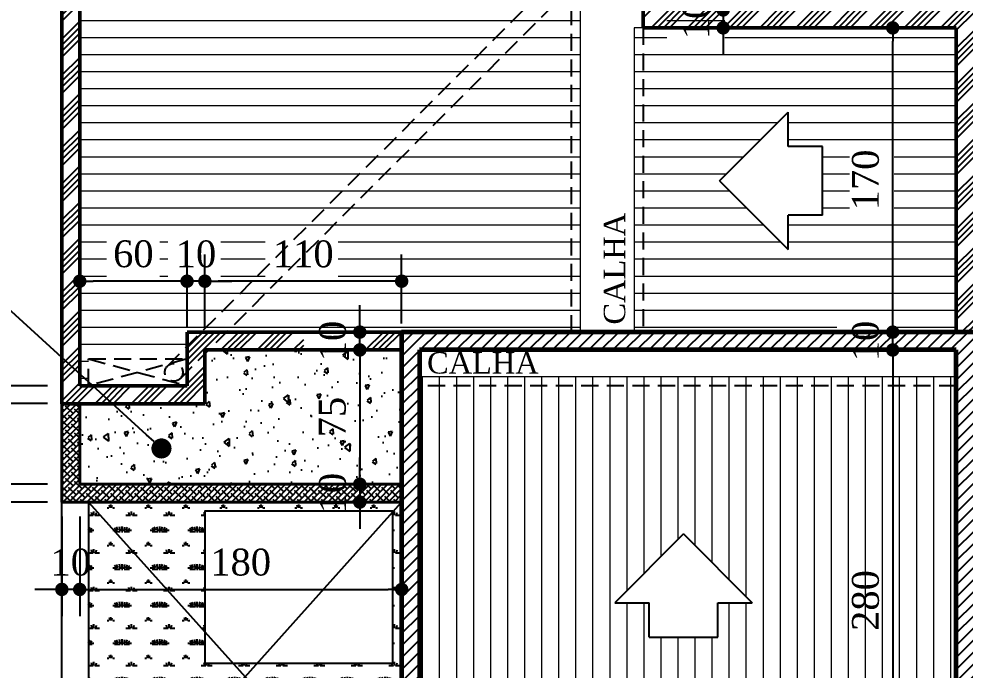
# Model space of a CAD drawing. Header units: millimetres. Extents: x 81693 to 98868, y 6565 to 11437.
# Drawn here: x 92941.6 to 93294.2, y 9262.1 to 9504.7 of the extents above; entities that cross this region are included whole.
import ezdxf
from ezdxf import colors
from ezdxf.entities.mleader import LeaderData, LeaderLine
from ezdxf.math import Vec2, Vec3

# ---------------------------------------------------------------- set-up
doc = ezdxf.new("R2010")
doc.units = ezdxf.units.MM
doc.linetypes.add('HIDDEN', pattern=[9.525, 6.35, -3.175])
for name, color, linetype, lineweight in [('Cotas', 12, 'Continuous', 5), ('Hachura', 1, 'Continuous', 9), ('Parede Baixa', 5, 'Continuous', 50), ('Parede Corte', 4, 'Continuous', 40), ('Pilares', 6, 'Continuous', 60), ('Pilares Sub-solo', 7, 'Continuous', 70), ('Pisos Externos', 15, 'Continuous', 9), ('Portas - Janelas', 2, 'Continuous', 20), ('Projeção Viga', 1, 'HIDDEN', 9)]:
    doc.layers.add(name, color=color, linetype=linetype, lineweight=lineweight)
for name, color, linetype in [('Grama', 84, 'Continuous'), ('Hachuria - Moveis', 1, 'Continuous'), ('Piso', 55, 'Continuous'), ('PN030', 3, 'Continuous'), ('Projeção Cobertura - 1', 15, 'HIDDEN'), ('Projeção Janela - Viga', 1, 'HIDDEN')]:
    doc.layers.add(name, color=color, linetype=linetype)
doc.styles.add('Valéria', font='romantic.ttf', dxfattribs={"height": 10})
doc.dimstyles.new('Cota - 75', dxfattribs={"dimtxt": 10, "dimasz": 5, "dimexe": 10, "dimexo": 12, "dimgap": 5, "dimtad": 1, "dimlfac": 1.5, "dimzin": 9, "dimtxsty": 'Valéria', "dimblk": 'DOT', "dimcen": 0, "dimclrd": 12, "dimclre": 12, "dimclrt": 2, "dimazin": 2, "dimtfac": 1, "dimtix": 1, "dimtmove": 0, "dimatfit": 3, "dimldrblk": 'DOT', "dimfxl": 1, "dimarcsym": 0})
pattern_1 = [(45, (4388.357, 2625.876), (-6.7351921, 6.7351921), []), (45, (4390.602, 2625.876), (-6.7351921, 6.7351921), []), (45, (4392.847, 2625.876), (-6.7351921, 6.7351921), []), (45, (4395.093, 2625.876), (-6.7351921, 6.7351921), [])]

# ---------------------------------------------------------------- blocks, each defined once
blk = doc.blocks.new('_Dot')
at = {"color": 0, "linetype": 'ByBlock', "lineweight": -2}
blk.add_line((-0.5, 0), (-1, 0), dxfattribs=at)
at = {"color": 0, "linetype": 'ByBlock', "const_width": 0.5}
blk.add_lwpolyline([(-0.25, 0, 1), (0.25, 0, 1)], format="xyb", close=True, dxfattribs=at)
blk = doc.blocks.new('*D268')
at = {"layer": 'Cotas', "color": 12, "lineweight": -2, "transparency": 16777216}
for p, q in [((92952.23, 9814.72), (92894.45, 9814.72)), ((92904.45, 9809.72), (92904.45, 9373.05)), ((92952.23, 9368.05), (92894.45, 9368.05))]:
    blk.add_line(p, q, dxfattribs=at)
at = {"layer": 'Defpoints', "color": 0, "transparency": 16777216}
for p in [(92964.23, 9814.72), (92904.45, 9368.05), (92964.23, 9368.05)]:
    blk.add_point(p, dxfattribs=at)
at = {"layer": 'Cotas', "color": 12, "lineweight": -2, "transparency": 16777216, "xscale": 5, "yscale": 5, "zscale": 5}
for p, rotation in [((92904.45, 9814.72), 90), ((92904.45, 9368.05), 270)]:
    blk.add_blockref('_Dot', p, dxfattribs=dict(at, rotation=rotation))
at = {"layer": 'Cotas', "color": 2, "transparency": 16777216, "insert": (92894.31, 9591.39), "char_height": 10, "attachment_point": 5, "rotation": 90, "style": 'Valéria'}
blk.add_mtext('670', dxfattribs=at)
blk = doc.blocks.new('*D269')
at = {"layer": 'Cotas', "color": 12, "lineweight": -2, "transparency": 16777216}
for p, q in [((92904.45, 9373.05), (92904.45, 9378.05)), ((92952.23, 9368.05), (92894.45, 9368.05)), ((92904.45, 9368.05), (92904.45, 9361.39)), ((92952.23, 9361.39), (92894.45, 9361.39)), ((92904.45, 9356.39), (92904.45, 9351.39))]:
    blk.add_line(p, q, dxfattribs=at)
at = {"layer": 'Defpoints', "color": 0, "transparency": 16777216}
for p in [(92964.23, 9368.05), (92904.45, 9361.39), (92964.23, 9361.39)]:
    blk.add_point(p, dxfattribs=at)
at = {"layer": 'Cotas', "color": 12, "lineweight": -2, "transparency": 16777216, "xscale": 5, "yscale": 5, "zscale": 5}
for p, rotation in [((92904.45, 9368.05), 270), ((92904.45, 9361.39), 90)]:
    blk.add_blockref('_Dot', p, dxfattribs=dict(at, rotation=rotation))
at = {"layer": 'Cotas', "color": 2, "transparency": 16777216, "insert": (92894.34, 9364.72), "char_height": 10, "attachment_point": 5, "rotation": 90, "style": 'Valéria'}
blk.add_mtext('10', dxfattribs=at)
blk = doc.blocks.new('*D270')
at = {"layer": 'Cotas', "color": 12, "lineweight": -2, "transparency": 16777216}
for p, q in [((92952.23, 9361.39), (92894.45, 9361.39)), ((92904.45, 9356.39), (92904.45, 9336.39)), ((92952.23, 9331.39), (92894.45, 9331.39))]:
    blk.add_line(p, q, dxfattribs=at)
at = {"layer": 'Defpoints', "color": 0, "transparency": 16777216}
for p in [(92964.23, 9361.39), (92904.45, 9331.39), (92964.23, 9331.39)]:
    blk.add_point(p, dxfattribs=at)
at = {"layer": 'Cotas', "color": 12, "lineweight": -2, "transparency": 16777216, "xscale": 5, "yscale": 5, "zscale": 5}
for p, rotation in [((92904.45, 9361.39), 90), ((92904.45, 9331.39), 270)]:
    blk.add_blockref('_Dot', p, dxfattribs=dict(at, rotation=rotation))
at = {"layer": 'Cotas', "color": 2, "transparency": 16777216, "insert": (92894.26, 9346.39), "char_height": 10, "attachment_point": 5, "rotation": 90, "style": 'Valéria'}
blk.add_mtext('45', dxfattribs=at)
blk = doc.blocks.new('*D271')
at = {"layer": 'Cotas', "color": 12, "lineweight": -2, "transparency": 16777216}
for p, q in [((92904.45, 9336.39), (92904.45, 9341.39)), ((92952.23, 9331.39), (92894.45, 9331.39)), ((92904.45, 9331.39), (92904.45, 9324.72)), ((92952.23, 9324.72), (92894.45, 9324.72)), ((92904.45, 9319.72), (92904.45, 9314.72))]:
    blk.add_line(p, q, dxfattribs=at)
at = {"layer": 'Defpoints', "color": 0, "transparency": 16777216}
for p in [(92964.23, 9331.39), (92904.45, 9324.72), (92964.23, 9324.72)]:
    blk.add_point(p, dxfattribs=at)
at = {"layer": 'Cotas', "color": 12, "lineweight": -2, "transparency": 16777216, "xscale": 5, "yscale": 5, "zscale": 5}
for p, rotation in [((92904.45, 9331.39), 270), ((92904.45, 9324.72), 90)]:
    blk.add_blockref('_Dot', p, dxfattribs=dict(at, rotation=rotation))
at = {"layer": 'Cotas', "color": 2, "transparency": 16777216, "insert": (92894.34, 9328.05), "char_height": 10, "attachment_point": 5, "rotation": 90, "style": 'Valéria'}
blk.add_mtext('10', dxfattribs=at)
blk = doc.blocks.new('*D278')
at = {"layer": 'Cotas', "color": 12, "lineweight": -2, "transparency": 16777216}
for p, q in [((92964.23, 9319.39), (92964.23, 9282.18)), ((93084.23, 9319.39), (93084.23, 9282.18)), ((92969.23, 9292.18), (93079.23, 9292.18))]:
    blk.add_line(p, q, dxfattribs=at)
at = {"layer": 'Defpoints', "color": 0, "transparency": 16777216}
for p in [(92964.23, 9331.39), (93084.23, 9331.39), (93084.23, 9292.18)]:
    blk.add_point(p, dxfattribs=at)
at = {"layer": 'Cotas', "color": 12, "lineweight": -2, "transparency": 16777216, "xscale": 5, "yscale": 5, "zscale": 5, "rotation": 180}
blk.add_blockref('_Dot', (92964.23, 9292.18), dxfattribs=at)
at = {"layer": 'Cotas', "color": 12, "lineweight": -2, "transparency": 16777216, "xscale": 5, "yscale": 5, "zscale": 5}
blk.add_blockref('_Dot', (93084.23, 9292.18), dxfattribs=at)
at = {"layer": 'Cotas', "color": 2, "transparency": 16777216, "insert": (93024.23, 9302.29), "char_height": 10, "attachment_point": 5, "style": 'Valéria'}
blk.add_mtext('180', dxfattribs=at)
blk = doc.blocks.new('*D279')
at = {"layer": 'Cotas', "color": 12, "lineweight": -2, "transparency": 16777216}
for p, q in [((92957.56, 9319.39), (92957.56, 9282.18)), ((92964.23, 9319.39), (92964.23, 9282.18)), ((92952.56, 9292.18), (92947.56, 9292.18)), ((92964.23, 9292.18), (92957.56, 9292.18)), ((92969.23, 9292.18), (92974.23, 9292.18))]:
    blk.add_line(p, q, dxfattribs=at)
at = {"layer": 'Defpoints', "color": 0, "transparency": 16777216}
for p in [(92957.56, 9331.39), (92964.23, 9331.39), (92957.56, 9292.18)]:
    blk.add_point(p, dxfattribs=at)
at = {"layer": 'Cotas', "color": 12, "lineweight": -2, "transparency": 16777216, "xscale": 5, "yscale": 5, "zscale": 5}
blk.add_blockref('_Dot', (92957.56, 9292.18), dxfattribs=at)
at = {"layer": 'Cotas', "color": 12, "lineweight": -2, "transparency": 16777216, "xscale": 5, "yscale": 5, "zscale": 5, "rotation": 180}
blk.add_blockref('_Dot', (92964.23, 9292.18), dxfattribs=at)
at = {"layer": 'Cotas', "color": 2, "transparency": 16777216, "insert": (92960.89, 9302.29), "char_height": 10, "attachment_point": 5, "style": 'Valéria'}
blk.add_mtext('10', dxfattribs=at)
blk = doc.blocks.new('*D280')
at = {"layer": 'Cotas', "color": 12, "lineweight": -2, "transparency": 16777216}
for p, q in [((93072.23, 9381.39), (93058.63, 9381.39)), ((93068.63, 9376.39), (93068.63, 9336.39)), ((93072.23, 9331.39), (93058.63, 9331.39))]:
    blk.add_line(p, q, dxfattribs=at)
at = {"layer": 'Defpoints', "color": 0, "transparency": 16777216}
for p in [(93084.23, 9381.39), (93068.63, 9331.39), (93084.23, 9331.39)]:
    blk.add_point(p, dxfattribs=at)
at = {"layer": 'Cotas', "color": 12, "lineweight": -2, "transparency": 16777216, "xscale": 5, "yscale": 5, "zscale": 5}
for p, rotation in [((93068.63, 9381.39), 90), ((93068.63, 9331.39), 270)]:
    blk.add_blockref('_Dot', p, dxfattribs=dict(at, rotation=rotation))
at = {"layer": 'Cotas', "color": 2, "transparency": 16777216, "insert": (93058.43, 9356.39), "char_height": 10, "attachment_point": 5, "rotation": 90, "style": 'Valéria'}
blk.add_mtext('75', dxfattribs=at)
blk = doc.blocks.new('*D281')
at = {"layer": 'Cotas', "color": 12, "lineweight": -2, "transparency": 16777216}
for p, q in [((93068.63, 9336.39), (93068.63, 9341.39)), ((93072.23, 9331.39), (93058.63, 9331.39)), ((93068.63, 9331.39), (93068.63, 9324.72)), ((93072.23, 9324.72), (93058.63, 9324.72)), ((93068.63, 9319.72), (93068.63, 9314.72))]:
    blk.add_line(p, q, dxfattribs=at)
at = {"layer": 'Defpoints', "color": 0, "transparency": 16777216}
for p in [(93084.23, 9331.39), (93068.63, 9324.72), (93084.23, 9324.72)]:
    blk.add_point(p, dxfattribs=at)
at = {"layer": 'Cotas', "color": 12, "lineweight": -2, "transparency": 16777216, "xscale": 5, "yscale": 5, "zscale": 5}
for p, rotation in [((93068.63, 9331.39), 270), ((93068.63, 9324.72), 90)]:
    blk.add_blockref('_Dot', p, dxfattribs=dict(at, rotation=rotation))
at = {"layer": 'Cotas', "color": 2, "transparency": 16777216, "insert": (93058.52, 9328.05), "char_height": 10, "attachment_point": 5, "rotation": 90, "style": 'Valéria'}
blk.add_mtext('10', dxfattribs=at)
blk = doc.blocks.new('*D282')
at = {"layer": 'Cotas', "color": 12, "lineweight": -2, "transparency": 16777216}
for p, q in [((93068.63, 9393.05), (93068.63, 9398.05)), ((93072.23, 9388.05), (93058.63, 9388.05)), ((93068.63, 9381.39), (93068.63, 9388.05)), ((93072.23, 9381.39), (93058.63, 9381.39)), ((93068.63, 9376.39), (93068.63, 9371.39))]:
    blk.add_line(p, q, dxfattribs=at)
at = {"layer": 'Defpoints', "color": 0, "transparency": 16777216}
for p in [(93068.63, 9388.05), (93084.23, 9388.05), (93084.23, 9381.39)]:
    blk.add_point(p, dxfattribs=at)
at = {"layer": 'Cotas', "color": 12, "lineweight": -2, "transparency": 16777216, "xscale": 5, "yscale": 5, "zscale": 5}
for p, rotation in [((93068.63, 9388.05), 270), ((93068.63, 9381.39), 90)]:
    blk.add_blockref('_Dot', p, dxfattribs=dict(at, rotation=rotation))
at = {"layer": 'Cotas', "color": 2, "transparency": 16777216, "insert": (93058.52, 9384.72), "char_height": 10, "attachment_point": 5, "rotation": 90, "style": 'Valéria'}
blk.add_mtext('10', dxfattribs=at)
blk = doc.blocks.new('*D285')
at = {"layer": 'Cotas', "color": 12, "lineweight": -2, "transparency": 16777216}
for p, q in [((93278.89, 9381.39), (93257.26, 9381.39)), ((93267.26, 9376.39), (93267.26, 9199.72)), ((93278.89, 9194.72), (93257.26, 9194.72))]:
    blk.add_line(p, q, dxfattribs=at)
at = {"layer": 'Defpoints', "color": 0, "transparency": 16777216}
for p in [(93290.89, 9381.39), (93267.26, 9194.72), (93290.89, 9194.72)]:
    blk.add_point(p, dxfattribs=at)
at = {"layer": 'Cotas', "color": 12, "lineweight": -2, "transparency": 16777216, "xscale": 5, "yscale": 5, "zscale": 5}
for p, rotation in [((93267.26, 9381.39), 90), ((93267.26, 9194.72), 270)]:
    blk.add_blockref('_Dot', p, dxfattribs=dict(at, rotation=rotation))
at = {"layer": 'Cotas', "color": 2, "transparency": 16777216, "insert": (93257.15, 9288.05), "char_height": 10, "attachment_point": 5, "rotation": 90, "style": 'Valéria'}
blk.add_mtext('280', dxfattribs=at)
blk = doc.blocks.new('*D287')
at = {"layer": 'Cotas', "color": 12, "lineweight": -2, "transparency": 16777216}
for p, q in [((93267.26, 9393.05), (93267.26, 9398.05)), ((93266.89, 9388.05), (93257.26, 9388.05)), ((93267.26, 9381.39), (93267.26, 9388.05)), ((93266.89, 9381.39), (93257.26, 9381.39)), ((93267.26, 9376.39), (93267.26, 9371.39))]:
    blk.add_line(p, q, dxfattribs=at)
at = {"layer": 'Defpoints', "color": 0, "transparency": 16777216}
for p in [(93267.26, 9388.05), (93278.89, 9388.05), (93278.89, 9381.39)]:
    blk.add_point(p, dxfattribs=at)
at = {"layer": 'Cotas', "color": 12, "lineweight": -2, "transparency": 16777216, "xscale": 5, "yscale": 5, "zscale": 5}
for p, rotation in [((93267.26, 9388.05), 270), ((93267.26, 9381.39), 90)]:
    blk.add_blockref('_Dot', p, dxfattribs=dict(at, rotation=rotation))
at = {"layer": 'Cotas', "color": 2, "transparency": 16777216, "insert": (93257.15, 9384.72), "char_height": 10, "attachment_point": 5, "rotation": 90, "style": 'Valéria'}
blk.add_mtext('10', dxfattribs=at)
blk = doc.blocks.new('*D288')
at = {"layer": 'Cotas', "color": 12, "lineweight": -2, "transparency": 16777216}
for p, q in [((93266.89, 9501.39), (93257.26, 9501.39)), ((93267.26, 9393.05), (93267.26, 9496.39)), ((93266.89, 9388.05), (93257.26, 9388.05))]:
    blk.add_line(p, q, dxfattribs=at)
at = {"layer": 'Defpoints', "color": 0, "transparency": 16777216}
for p in [(93267.26, 9501.39), (93278.89, 9501.39), (93278.89, 9388.05)]:
    blk.add_point(p, dxfattribs=at)
at = {"layer": 'Cotas', "color": 12, "lineweight": -2, "transparency": 16777216, "xscale": 5, "yscale": 5, "zscale": 5}
for p, rotation in [((93267.26, 9501.39), 90), ((93267.26, 9388.05), 270)]:
    blk.add_blockref('_Dot', p, dxfattribs=dict(at, rotation=rotation))
at = {"layer": 'Cotas', "color": 2, "transparency": 16777216, "insert": (93257.15, 9444.72), "char_height": 10, "attachment_point": 5, "rotation": 90, "style": 'Valéria'}
blk.add_mtext('170', dxfattribs=at)
blk = doc.blocks.new('*D171')
at = {"layer": 'Cotas', "color": 12, "lineweight": -2, "transparency": 16777216}
for p, q in [((93204.06, 9513.05), (93204.06, 9518.05)), ((93192.89, 9508.05), (93214.06, 9508.05)), ((93204.06, 9508.05), (93204.06, 9501.39)), ((93192.89, 9501.39), (93214.06, 9501.39)), ((93204.06, 9496.39), (93204.06, 9491.39))]:
    blk.add_line(p, q, dxfattribs=at)
at = {"layer": 'Defpoints', "color": 0, "transparency": 16777216}
for p in [(93180.89, 9508.05), (93180.89, 9501.39), (93204.06, 9501.39)]:
    blk.add_point(p, dxfattribs=at)
at = {"layer": 'Cotas', "color": 12, "lineweight": -2, "transparency": 16777216, "xscale": 5, "yscale": 5, "zscale": 5}
for p, rotation in [((93204.06, 9508.05), 270), ((93204.06, 9501.39), 90)]:
    blk.add_blockref('_Dot', p, dxfattribs=dict(at, rotation=rotation))
at = {"layer": 'Cotas', "color": 2, "transparency": 16777216, "insert": (93193.95, 9504.72), "char_height": 10, "attachment_point": 5, "rotation": 90, "style": 'Valéria'}
blk.add_mtext('10', dxfattribs=at)
blk = doc.blocks.new('*D197')
at = {"layer": 'Cotas', "color": 12, "lineweight": -2, "transparency": 16777216}
for p, q in [((93010.89, 9390.05), (93010.89, 9417.01)), ((93084.23, 9391.26), (93084.23, 9417.01)), ((93079.23, 9407.01), (93015.89, 9407.01))]:
    blk.add_line(p, q, dxfattribs=at)
at = {"layer": 'Defpoints', "color": 0, "transparency": 16777216}
for p in [(93010.89, 9407.01), (93010.89, 9378.05), (93084.23, 9379.26)]:
    blk.add_point(p, dxfattribs=at)
at = {"layer": 'Cotas', "color": 12, "lineweight": -2, "transparency": 16777216, "xscale": 5, "yscale": 5, "zscale": 5, "rotation": 180}
blk.add_blockref('_Dot', (93010.89, 9407.01), dxfattribs=at)
at = {"layer": 'Cotas', "color": 12, "lineweight": -2, "transparency": 16777216, "xscale": 5, "yscale": 5, "zscale": 5}
blk.add_blockref('_Dot', (93084.23, 9407.01), dxfattribs=at)
at = {"layer": 'Cotas', "color": 2, "transparency": 16777216, "insert": (93047.56, 9417.12), "char_height": 10, "attachment_point": 5, "style": 'Valéria'}
blk.add_mtext('110', dxfattribs=at)
blk = doc.blocks.new('*D198')
at = {"layer": 'Cotas', "color": 12, "lineweight": -2, "transparency": 16777216}
for p, q in [((93004.23, 9390.05), (93004.23, 9417.01)), ((93010.89, 9390.05), (93010.89, 9417.01)), ((92999.23, 9407.01), (92994.23, 9407.01)), ((93010.89, 9407.01), (93004.23, 9407.01)), ((93015.89, 9407.01), (93020.89, 9407.01))]:
    blk.add_line(p, q, dxfattribs=at)
at = {"layer": 'Defpoints', "color": 0, "transparency": 16777216}
for p in [(93004.23, 9407.01), (93004.23, 9378.05), (93010.89, 9378.05)]:
    blk.add_point(p, dxfattribs=at)
at = {"layer": 'Cotas', "color": 12, "lineweight": -2, "transparency": 16777216, "xscale": 5, "yscale": 5, "zscale": 5}
blk.add_blockref('_Dot', (93004.23, 9407.01), dxfattribs=at)
at = {"layer": 'Cotas', "color": 12, "lineweight": -2, "transparency": 16777216, "xscale": 5, "yscale": 5, "zscale": 5, "rotation": 180}
blk.add_blockref('_Dot', (93010.89, 9407.01), dxfattribs=at)
at = {"layer": 'Cotas', "color": 2, "transparency": 16777216, "insert": (93007.56, 9417.12), "char_height": 10, "attachment_point": 5, "style": 'Valéria'}
blk.add_mtext('10', dxfattribs=at)
blk = doc.blocks.new('*D199')
at = {"layer": 'Cotas', "color": 12, "lineweight": -2, "transparency": 16777216}
for p, q in [((92964.23, 9391.26), (92964.23, 9417.01)), ((93004.23, 9390.05), (93004.23, 9417.01)), ((92999.23, 9407.01), (92969.23, 9407.01))]:
    blk.add_line(p, q, dxfattribs=at)
at = {"layer": 'Defpoints', "color": 0, "transparency": 16777216}
for p in [(92964.23, 9407.01), (92964.23, 9379.26), (93004.23, 9378.05)]:
    blk.add_point(p, dxfattribs=at)
at = {"layer": 'Cotas', "color": 12, "lineweight": -2, "transparency": 16777216, "xscale": 5, "yscale": 5, "zscale": 5, "rotation": 180}
blk.add_blockref('_Dot', (92964.23, 9407.01), dxfattribs=at)
at = {"layer": 'Cotas', "color": 12, "lineweight": -2, "transparency": 16777216, "xscale": 5, "yscale": 5, "zscale": 5}
blk.add_blockref('_Dot', (93004.23, 9407.01), dxfattribs=at)
at = {"layer": 'Cotas', "color": 2, "transparency": 16777216, "insert": (92984.23, 9417.16), "char_height": 10, "attachment_point": 5, "style": 'Valéria'}
blk.add_mtext('60', dxfattribs=at)

msp = doc.modelspace()

# ---------------------------------------------------------------- hatches: boundary and pattern name
at = {"layer": 'Grama', "transparency": 33554687}
h = msp.add_hatch(dxfattribs=at)
h.set_pattern_fill('GRASS2', color=256, scale=14, angle=360, pattern_type=2)
h.set_pattern_definition([(360, (17531.234, 4665.769), (14, 14), [2.1, -0.42, 0.56, -0.42, 2.1, -8.4]), (360, (17530.534, 4666.189), (14, 14), [1.4, -1.05, 2.1, -1.05, 1.4, -7]), (360, (17535.434, 4671.789), (14, 14), [1.75, -0.7, 1.75, -9.8]), (360, (17528.434, 4674.589), (14, 14), [0.7, -1.4, 0.7, -11.2]), (90, (17529.834, 4674.589), (-14, 14), [1.26, -12.74]), (90, (17534.034, 4666.189), (-14, 14), [1.4, -12.6]), (90, (17537.534, 4671.789), (-14, 14), [1.4, -12.6]), (45, (17535.854, 4666.049), (3e-15, 14), [1.4, -18.3989899]), (135, (17532.214, 4666.049), (-14, 5e-15), [1.4, -18.3989899]), (63.434949, (17535.434, 4666.119), (7e-10, 14), [1.4, -29.9049517]), (75.9637565, (17534.7343, 4666.1893), (5e-10, 14), [1.4, -56.3234788]), (75.9637565, (17538.2343, 4671.7893), (5e-10, 14), [1.12, -56.6034788]), (75.9637565, (17530.1143, 4674.5893), (5e-10, 14), [0.98, -56.7434788]), (104.0362435, (17533.3343, 4666.1893), (-5e-10, 14), [1.4, -56.3234788]), (104.0362435, (17536.8343, 4671.7893), (-5e-10, 14), [1.12, -56.6034788]), (104.0362435, (17529.5543, 4674.5893), (-5e-10, 14), [0.98, -56.7434788]), (116.565051, (17532.634, 4666.119), (-6e-09, 14), [1.4, -29.9049352])])
h.paths.add_polyline_path([(93010.8931, 9321.3876), (93080.8931, 9321.3876), (93080.8931, 9321.0066), (93084.2264, 9324.7209), (92967.5598, 9324.7209), (93010.8931, 9276.4352)])
h.paths.add_polyline_path([(93021.4059, 9264.7209), (93010.8931, 9264.7209), (93010.8931, 9276.4352), (92967.5598, 9324.7209), (92967.5598, 9194.7209), (93010.8931, 9243.0066), (93010.8931, 9258.0542), (93024.3974, 9258.0542), (93025.8931, 9259.7209)])
h.paths.add_polyline_path([(93030.3803, 9264.7209), (93021.4059, 9264.7209), (93025.8931, 9259.7209)])
h.paths.add_polyline_path([(93084.2264, 9324.7209), (93080.8931, 9321.0066), (93080.8931, 9264.7209), (93030.3803, 9264.7209), (93025.8931, 9259.7209), (93027.3888, 9258.0542), (93080.8931, 9258.0542), (93080.8931, 9201.3876), (93078.2435, 9201.3876), (93084.2264, 9194.7209)])
h.paths.add_polyline_path([(93025.8931, 9259.7209), (93024.3974, 9258.0542), (93027.3888, 9258.0542)])
h.paths.add_polyline_path([(93010.8931, 9243.0066), (92967.5598, 9194.7209), (93084.2264, 9194.7209), (93078.2435, 9201.3876), (93010.8931, 9201.3876)])
h.paths.add_polyline_path([(93069.2188, 9317.5143), (93069.2188, 9337.3072), (93047.6656, 9337.3072), (93047.6656, 9317.5143)], flags=9)
h.paths.add_polyline_path([(93077.0198, 9218.3752), (93096.8127, 9218.3752), (93096.8127, 9239.9285), (93077.0198, 9239.9285)], flags=9)
at = {"layer": 'Hachura', "transparency": 33554559}
h = msp.add_hatch(dxfattribs=at)
h.set_pattern_fill('ANSI31', color=256, scale=2, angle=585)
h.set_pattern_definition([(270, (17527.034, 4665.489), (6.35, -3e-15), [])])
h.paths.add_polyline_path([(93290.8931, 9371.3876), (93090.8931, 9371.3876), (93090.8931, 9368.0542), (93290.8931, 9368.0542)])
h.paths.add_polyline_path([(93290.8931, 9368.0542), (93090.8931, 9368.0542), (93090.8931, 9194.7209), (93290.8931, 9194.7209)])
h.paths.add_polyline_path([(93189.2633, 9312.8503), (93214.8633, 9287.2503), (93202.0633, 9287.2503), (93202.0633, 9274.4503), (93176.4633, 9274.4503), (93176.4633, 9287.2503), (93163.6633, 9287.2503)], flags=16)
h.paths.add_polyline_path([(93177.1431, 9218.3752), (93204.3324, 9218.3752), (93204.3324, 9239.9285), (93177.1431, 9239.9285)], flags=24)
h.paths.add_polyline_path([(93077.0198, 9218.3752), (93096.8127, 9218.3752), (93096.8127, 9239.9285), (93077.0198, 9239.9285)], flags=9)
h.paths.add_polyline_path([(93267.8513, 9274.4152), (93267.8513, 9301.6045), (93246.2981, 9301.6045), (93246.2981, 9274.4152)], flags=24)
h.paths.add_polyline_path([(93267.8513, 9180.8476), (93267.8513, 9200.6405), (93246.2981, 9200.6405), (93246.2981, 9180.8476)], flags=9)
at = {"layer": 'Piso', "true_color": 0x4b81b4}
h = msp.add_hatch(dxfattribs=at)
h.set_pattern_fill('ANSI34', color=145, scale=0.5, angle=360)
h.set_pattern_definition(pattern_1)
h.paths.add_polyline_path([(93610.8931, 10658.0542), (93280.8931, 10658.0542), (93280.8931, 10621.7139), (93287.5598, 10621.7139), (93287.5598, 10651.3876), (93610.8931, 10651.3876)])
h.paths.add_polyline_path([(93287.5598, 10621.7139), (93280.8931, 10621.7139), (93280.8931, 10418.0542), (92957.5598, 10418.0542), (92957.5598, 10246.0325), (92964.2264, 10243.26), (92964.2264, 10411.3876), (93280.8931, 10411.3876), (93280.8931, 10213.9752), (93287.5598, 10213.9752), (93287.5598, 10418.0542)])
h.paths.add_polyline_path([(93417.5598, 10191.3876), (93297.5598, 10191.3876), (93297.5598, 10184.7209), (93417.5598, 10184.7209)], flags=17)
h.paths.add_polyline_path([(93349.0198, 9628.0542), (93339.5917, 9628.0542), (93332.925, 9621.3876), (93342.3531, 9621.3876)], flags=17)
h.paths.add_polyline_path([(93414.2264, 9628.0542), (93349.0198, 9628.0542), (93342.3531, 9621.3876), (93414.2264, 9621.3876)], flags=17)
h.paths.add_polyline_path([(93297.5598, 9621.3876), (93332.925, 9621.3876), (93339.5917, 9628.0542), (93287.5598, 9628.0542), (93287.5598, 10054.7209), (93424.2264, 10054.7209), (93424.2264, 10191.3876), (93417.5598, 10191.3876), (93417.5598, 10184.7209), (93417.5598, 10061.3876), (93297.5598, 10061.3876), (93297.5598, 10184.7209), (93297.5598, 10191.3876), (93287.5598, 10191.3876), (93287.5598, 10213.9752), (93280.8931, 10213.9752), (93280.8931, 9728.0542), (93174.2264, 9728.0542), (93174.2264, 9501.3876), (93290.8931, 9501.3876), (93290.8931, 9388.0542), (93297.5598, 9388.0542)])
h.paths.add_polyline_path([(93280.8931, 9508.0542), (93180.8931, 9508.0542), (93180.8931, 9721.3876), (93280.8931, 9721.3876)], flags=16)
h = msp.add_hatch(dxfattribs=at)
h.set_pattern_fill('ANSI34', color=145, scale=0.5, angle=360)
h.set_pattern_definition(pattern_1)
h.paths.add_polyline_path([(92967.5598, 9951.3876), (92964.2264, 9951.3876), (92964.2264, 10243.26), (92957.5598, 10246.0325), (92957.5598, 9944.7209), (92967.5598, 9944.7209)])
h.paths.add_polyline_path([(93087.5598, 9951.3876), (92967.5598, 9951.3876), (92967.5598, 9944.7209), (93087.5598, 9944.7209)], flags=17)
h.paths.add_polyline_path([(93094.2264, 9951.3876), (93087.5598, 9951.3876), (93087.5598, 9944.7209), (93087.5598, 9821.3876), (92957.5598, 9821.3876), (92957.5598, 9361.3876), (93010.8931, 9361.3876), (93010.8931, 9379.9276), (93004.2264, 9373.2609), (93004.2264, 9368.0542), (92964.2264, 9368.0542), (92964.2264, 9814.7209), (93094.2264, 9814.7209)])
h.paths.add_polyline_path([(93019.0198, 9388.0542), (93009.5917, 9388.0542), (93004.2264, 9382.689), (93004.2264, 9373.2609), (93010.8931, 9379.9276), (93010.8931, 9381.3876), (93012.3531, 9381.3876)], flags=17)
h.paths.add_polyline_path([(93009.5917, 9388.0542), (93004.2264, 9388.0542), (93004.2264, 9382.689)], flags=16)
h.paths.add_polyline_path([(93084.2264, 9388.0542), (93019.0198, 9388.0542), (93012.3531, 9381.3876), (93084.2264, 9381.3876)], flags=17)
h.paths.add_polyline_path([(93069.4038, 9381.3876), (93069.2188, 9388.0542), (93047.6656, 9388.0542), (93047.8505, 9381.3876)], flags=16)
at = {"layer": 'Piso', "transparency": 33554559}
h = msp.add_hatch(dxfattribs=at)
h.set_pattern_fill('AR-CONC', color=256, scale=0.1, angle=585)
h.set_pattern_definition([(275, (17527.034, 4665.49), (-14.009465, -11.755338), [1.905, -20.955]), (220, (17527.034, 4665.49), (16.0018453, -11.017673), [1.524, -16.7640584]), (325.451445, (17525.867, 4664.51), (1.9923798, -22.7730102), [1.619001, -17.8090245]), (271.1842, (17530.626, 4661.897), (-22.141024, -16.195341), [2.8575, -31.4325]), (321.635558, (17528.78, 4660.548), (0.708662, -34.282676), [2.428502, -26.713561]), (216.18415, (17530.626, 4661.897), (0.708662, -34.282676), [2.285997, -25.145973]), (246, (17527.932, 4660.999), (-17.951998, -3.489515), [1.905, -20.955]), (191, (17527.932, 4661), (8.6539927, -17.3941193), [1.524, -16.764]), (296.451445, (17526.436, 4660.708), (-9.298005, -20.8836343), [1.619001, -17.8089938]), (262.5, (17527.034, 4665.489), (5.7605469, -6.19734137), [0, -16.5608, 0, -17.018, 0, -16.8275]), (232.5, (17527.034, 4665.489), (2.3589727, -11.8087), [0, -9.7028, 0, -16.1798, 0, -6.4135]), (192.5, (17531.0394, 4669.4944), (-9.9927863, -9.18261956), [0, -6.35, 0, -19.812, 0, -26.289]), (182.5, (17532.835, 4671.29), (-8.6763904, -12.2722393), [0, -8.255, 0, -13.1572, 0, -18.669])])
h.paths.add_polyline_path([(93084.2264, 9381.3876), (93012.3531, 9381.3876), (93010.8931, 9379.9276), (93010.8931, 9361.3876), (92964.2264, 9361.3876), (92964.2264, 9331.3876), (93084.2264, 9331.3876)])
h.paths.add_polyline_path([(93069.2188, 9346.787), (93069.2188, 9366.5799), (93047.6656, 9366.5799), (93047.6656, 9346.787)], flags=24)
h.paths.add_polyline_path([(93069.2188, 9317.5143), (93069.2188, 9337.3072), (93047.6656, 9337.3072), (93047.6656, 9317.5143)], flags=9)
h.paths.add_polyline_path([(93069.2188, 9374.181), (93069.2188, 9393.9739), (93047.6656, 9393.9739), (93047.6656, 9374.181)], flags=9)
at = {"layer": 'Piso', "true_color": 0xcd2027}
h = msp.add_hatch(dxfattribs=at)
h.set_pattern_fill('ANSI31', color=242, angle=360, style=0)
h.set_pattern_definition([(45, (3444.3385, 2671.771), (-2.24506403, 2.24506403), [])])
h.paths.add_polyline_path([(93297.5598, 9388.0542), (93084.2264, 9388.0542), (93084.2264, 9188.0542), (93297.5598, 9188.0542)])
h.paths.add_polyline_path([(93290.8931, 9381.3876), (93290.8931, 9194.7209), (93090.8931, 9194.7209), (93090.8931, 9381.3876)], flags=16)
at = {"layer": 'Piso', "true_color": 0x93278f}
h = msp.add_hatch(dxfattribs=at)
h.set_pattern_fill('ANSI38', color=217, scale=0.5, angle=360)
h.set_pattern_definition([(45, (4388.3573, 2625.8758), (-1.122532015, 1.122532015), []), (135, (4388.3573, 2625.8758), (-3.367596045, 1.122532015), [3.96875, -2.38125])])
h.paths.add_polyline_path([(93084.2264, 9331.3876), (92964.2264, 9331.3876), (92964.2264, 9361.3876), (92957.5598, 9361.3876), (92957.5598, 9324.7209), (93084.2264, 9324.7209)])
at = {"layer": 'Pisos Externos', "transparency": 33554559}
h = msp.add_hatch(dxfattribs=at)
h.set_pattern_fill('ANSI31', color=256, scale=2, angle=675)
h.set_pattern_definition([(360, (17527.034, 4665.489), (4e-15, 6.35), [])])
h.paths.add_polyline_path([(93150.8931, 10411.3876), (93147.5598, 10411.3876), (93147.5598, 10120.7422), (93150.8931, 10120.7422)])
h.paths.add_polyline_path([(93147.5598, 10411.3876), (92964.2264, 10411.3876), (92964.2264, 10120.7422), (93147.5598, 10120.7422)])
h.paths.add_polyline_path([(93097.9305, 10176.1562), (93072.3305, 10150.5562), (93072.3305, 10163.3562), (93059.5305, 10163.3562), (93059.5305, 10188.9562), (93072.3305, 10188.9562), (93072.3305, 10201.7562)], flags=16)
edge = h.paths.add_edge_path(flags=16)
edge.add_arc((93000.6114, 10228.1287), 1.875, 0, 360)
h.paths.add_polyline_path([(93174.2264, 10411.3876), (93170.8931, 10411.3876), (93170.8931, 10120.7422), (93174.2264, 10120.7422)])
h.paths.add_polyline_path([(93280.8931, 10411.3876), (93174.2264, 10411.3876), (93174.2264, 10120.7422), (93280.8931, 10120.7422)])
h.paths.add_polyline_path([(93174.2264, 10120.7422), (93170.8931, 10120.7422), (93170.8931, 9728.0542), (93174.2264, 9728.0542)])
h.paths.add_polyline_path([(93280.8931, 10120.7422), (93174.2264, 10120.7422), (93174.2264, 9728.0542), (93280.8931, 9728.0542)])
h.paths.add_polyline_path([(93238.2863, 9954.6302), (93212.6863, 9980.2302), (93238.2863, 10005.8302), (93238.2863, 9993.0302), (93251.0863, 9993.0302), (93251.0863, 9967.4302), (93238.2863, 9967.4302)], flags=16)
h.paths.add_polyline_path([(93150.8931, 10120.7422), (93147.5598, 10120.7422), (93147.5598, 9698.2777), (93150.8931, 9698.2777)])
h.paths.add_polyline_path([(93147.5598, 10120.7422), (92964.2264, 10120.7422), (92964.2264, 9951.3876), (92967.5598, 9951.3876), (93087.5598, 9951.3876), (93094.2264, 9951.3876), (93094.2264, 9814.7209), (92964.2264, 9814.7209), (92964.2264, 9698.2777), (93147.5598, 9698.2777)])
h.paths.add_polyline_path([(93150.8931, 9519.9276), (93147.5598, 9516.5943), (93147.5598, 9388.0542), (93150.8931, 9388.0542)])
h.paths.add_polyline_path([(93147.5598, 9516.5943), (93019.0198, 9388.0542), (93084.2264, 9388.0542), (93147.5598, 9388.0542)], flags=16)
h.paths.add_polyline_path([(93147.5598, 9516.5943), (93147.5598, 9526.0223), (93009.5917, 9388.0542), (93019.0198, 9388.0542)], flags=17)
h.paths.add_polyline_path([(93147.5598, 9526.0223), (93147.5598, 9698.2777), (92964.2264, 9698.2777), (92964.2264, 9368.0542), (92967.5598, 9368.0542), (92967.5598, 9378.0542), (92999.5917, 9378.0542), (93004.2264, 9382.689), (93004.2264, 9388.0542), (93009.5917, 9388.0542)])
h.paths.add_polyline_path([(93072.3305, 9560.5562), (93072.3305, 9573.3562), (93059.5305, 9573.3562), (93059.5305, 9598.9562), (93072.3305, 9598.9562), (93072.3305, 9611.7562), (93097.9305, 9586.1562)], flags=16)
h.paths.add_polyline_path([(93150.8931, 9698.2777), (93147.5598, 9698.2777), (93147.5598, 9526.0223), (93150.8931, 9529.3557)])
h.paths.add_polyline_path([(93150.8931, 9529.3557), (93147.5598, 9526.0223), (93147.5598, 9516.5943), (93150.8931, 9519.9276)])
h.paths.add_polyline_path([(93174.2264, 9501.3876), (93170.8931, 9501.3876), (93170.8931, 9388.0542), (93174.2264, 9388.0542)])
h.paths.add_polyline_path([(93290.8931, 9501.3876), (93174.2264, 9501.3876), (93174.2264, 9388.0542), (93290.8931, 9388.0542)])
h.paths.add_polyline_path([(93202.6902, 9444.4435), (93228.2902, 9470.0435), (93228.2902, 9457.5209), (93251.0863, 9457.5209), (93251.0863, 9431.9209), (93228.2902, 9431.6435), (93228.2902, 9418.8435)], flags=16)
h.paths.add_polyline_path([(93033.3216, 9406.4163), (93060.511, 9406.4163), (93060.511, 9427.9696), (93033.3216, 9427.9696)], flags=16)
h.paths.add_polyline_path([(92997.0198, 9406.4163), (93016.8127, 9406.4163), (93016.8127, 9427.9696), (92997.0198, 9427.9696)], flags=16)
h.paths.add_polyline_path([(92974.2486, 9406.4163), (92994.0415, 9406.4163), (92994.0415, 9427.9696), (92974.2486, 9427.9696)], flags=16)
h.paths.add_polyline_path([(93268.0362, 9388.0542), (93267.8513, 9393.9739), (93246.2981, 9393.9739), (93246.483, 9388.0542)], flags=17)
h.paths.add_polyline_path([(93267.8513, 9430.4827), (93267.8513, 9457.6721), (93241.0902, 9457.6721), (93241.0902, 9430.4827)], flags=16)
h.paths.add_polyline_path([(93204.6542, 9494.181), (93204.6542, 9513.9739), (93183.101, 9513.9739), (93183.101, 9494.181)])

# ---------------------------------------------------------------- linework, layer by layer
at = {"layer": 'Hachuria - Moveis'}
for p, q in [((92957.5598, 9194.7209), (92957.5598, 9324.7209)), ((92967.5598, 9324.7209), (92967.5598, 9194.7209))]:
    msp.add_line(p, q, dxfattribs=at)
at = {"layer": 'Parede Baixa'}
for p, q in [((92957.5598, 9361.3876), (92957.5598, 9821.3876)), ((92964.2264, 9368.0542), (92964.2264, 9814.7209)), ((93174.2264, 9501.3876), (93174.2264, 9728.0542)), ((93290.8931, 9501.3876), (93174.2264, 9501.3876)), ((93290.8931, 9388.0542), (93290.8931, 9501.3876)), ((93004.2264, 9388.0542), (93084.2264, 9388.0542)), ((93004.2264, 9388.0542), (93004.2264, 9368.0542)), ((93010.8931, 9381.3876), (93084.2264, 9381.3876)), ((93010.8931, 9381.3876), (93010.8931, 9361.3876)), ((92964.2264, 9368.0542), (93004.2264, 9368.0542)), ((92957.5598, 9361.3876), (93010.8931, 9361.3876))]:
    msp.add_line(p, q, dxfattribs=at)
at = {"layer": 'Parede Corte'}
for p, q in [((92957.5598, 9324.7209), (92957.5598, 9361.3876)), ((92964.2264, 9331.3876), (92964.2264, 9361.3876)), ((93084.2264, 9331.3876), (92964.2264, 9331.3876)), ((93084.2264, 9324.7209), (92957.5598, 9324.7209))]:
    msp.add_line(p, q, dxfattribs=at)
at = {"layer": 'Pilares'}
for p, q in [((93084.2264, 9388.0542), (93084.2264, 9188.0542)), ((93297.5598, 9388.0542), (93084.2264, 9388.0542)), ((93090.8931, 9381.3876), (93090.8931, 9194.7209)), ((93290.8931, 9381.3876), (93090.8931, 9381.3876)), ((93290.8931, 9194.7209), (93290.8931, 9381.3876))]:
    msp.add_line(p, q, dxfattribs=at)
at = {"layer": 'Piso'}
for p, q in [((92967.5598, 9324.7209), (93084.2264, 9194.7209)), ((92967.5598, 9194.7209), (93084.2264, 9324.7209))]:
    msp.add_line(p, q, dxfattribs=at)
msp.add_lwpolyline([(93010.8931, 9264.7209), (93080.8931, 9264.7209), (93080.8931, 9321.3876), (93010.8931, 9321.3876)], close=True, dxfattribs=at)
at = {"layer": 'PN030'}
for p, q in [((93202.6902, 9444.4435), (93228.2902, 9470.0435)), ((93228.2902, 9457.2435), (93228.2902, 9470.0435)), ((93241.0902, 9457.2435), (93228.2902, 9457.2435)), ((93241.0902, 9431.6435), (93241.0902, 9457.2435)), ((93202.6902, 9444.4435), (93228.2902, 9418.8435)), ((93228.2902, 9418.8435), (93228.2902, 9431.6435)), ((93241.0902, 9431.6435), (93228.2902, 9431.6435)), ((93189.2633, 9312.8503), (93163.6633, 9287.2503)), ((93189.2633, 9312.8503), (93214.8633, 9287.2503)), ((93163.6633, 9287.2503), (93176.4633, 9287.2503)), ((93176.4633, 9274.4503), (93176.4633, 9287.2503)), ((93202.0633, 9287.2503), (93214.8633, 9287.2503)), ((93202.0633, 9274.4503), (93202.0633, 9287.2503)), ((93176.4633, 9274.4503), (93202.0633, 9274.4503))]:
    msp.add_line(p, q, dxfattribs=at)
at = {"layer": 'Portas - Janelas'}
for p, q in [((93150.8931, 9388.0542), (93150.8931, 10411.3876)), ((93170.8931, 9501.3876), (93170.8931, 9388.0542)), ((93174.2264, 9501.3876), (93170.8931, 9501.3876)), ((93290.8931, 9371.3876), (93090.8931, 9371.3876))]:
    msp.add_line(p, q, dxfattribs=at)
at = {"layer": 'Projeção Cobertura - 1'}
for p, q in [((92967.5598, 9368.0542), (92967.5598, 9378.0542)), ((92967.5598, 9378.0542), (93004.2264, 9378.0542)), ((92967.5598, 9378.0542), (93004.2264, 9368.0542)), ((93004.2264, 9378.0542), (92967.5598, 9368.0542))]:
    msp.add_line(p, q, dxfattribs=at)
at = {"layer": 'Projeção Janela - Viga'}
for p, q in [((93147.5598, 9388.0542), (93147.5598, 10411.3876)), ((92996.9487, 9375.4113), (93157.8543, 9536.3169)), ((93001.6627, 9370.6972), (93162.5683, 9531.6028)), ((93174.2264, 9501.3876), (93174.2264, 9388.0542)), ((93290.8931, 9368.0542), (93090.8931, 9368.0542))]:
    msp.add_line(p, q, dxfattribs=at)
msp.add_circle((92999.3057, 9373.0542), 3.3333, dxfattribs=at)
at = {"layer": 'Projeção Viga'}
msp.add_line((92957.5598, 8517.3264), (92957.5598, 9944.7209), dxfattribs=at)

# ---------------------------------------------------------------- texts
at = {"layer": 'Cotas', "insert": (93159.5471, 9390.8523), "char_height": 8, "attachment_point": 1, "rotation": 90, "style": 'Valéria'}
msp.add_mtext('{\\C1;CALHA}', dxfattribs=at)
at = {"layer": 'Cotas', "insert": (93093.6911, 9380.616), "char_height": 8, "attachment_point": 1, "style": 'Valéria'}
msp.add_mtext('{\\C1;CALHA}', dxfattribs=at)

# ---------------------------------------------------------------- dimensions: what is measured, and where the dimension line sits
at = {"layer": 'Cotas'}
for base, p1, p2, picture, middle in [((92904.4542, 9368.0542), (92964.2264, 9814.7209), (92964.2264, 9368.0542), '*D268', (92894.3063, 9591.3876)), ((93204.0625, 9501.3876), (93180.8931, 9508.0542), (93180.8931, 9501.3876), '*D171', (93193.9515, 9504.7209)), ((93267.2596, 9501.3876), (93278.8931, 9388.0542), (93278.8931, 9501.3876), '*D288', (93257.1486, 9444.7209)), ((93068.6271, 9388.0542), (93084.2264, 9381.3876), (93084.2264, 9388.0542), '*D282', (93058.5162, 9384.7209)), ((93267.2596, 9388.0542), (93278.8931, 9381.3876), (93278.8931, 9388.0542), '*D287', (93257.1486, 9384.7209)), ((93068.6271, 9331.3876), (93084.2264, 9381.3876), (93084.2264, 9331.3876), '*D280', (93058.4348, 9356.3876)), ((93267.2596, 9194.7209), (93290.8931, 9381.3876), (93290.8931, 9194.7209), '*D285', (93257.1486, 9288.0542)), ((92904.4542, 9361.3876), (92964.2264, 9368.0542), (92964.2264, 9361.3876), '*D269', (92894.3433, 9364.7209)), ((92904.4542, 9331.3876), (92964.2264, 9361.3876), (92964.2264, 9331.3876), '*D270', (92894.2619, 9346.3876)), ((92904.4542, 9324.7209), (92964.2264, 9331.3876), (92964.2264, 9324.7209), '*D271', (92894.3433, 9328.0542)), ((93068.6271, 9324.7209), (93084.2264, 9331.3876), (93084.2264, 9324.7209), '*D281', (93058.5162, 9328.0542))]:
    dim = msp.add_linear_dim(base=base, p1=p1, p2=p2, angle=90, dimstyle='Cota - 75', dxfattribs=at)
    dim.commit()
    dim.dimension.update_dxf_attribs({"geometry": picture, "text_midpoint": middle})
for base, p1, p2, picture, middle in [((92964.2264, 9407.008), (93004.2264, 9378.0542), (92964.2264, 9379.2606), '*D199', (92984.2264, 9417.156)), ((93004.2264, 9407.008), (93010.8931, 9378.0542), (93004.2264, 9378.0542), '*D198', (93007.5598, 9417.119)), ((93010.8931, 9407.008), (93084.2264, 9379.2606), (93010.8931, 9378.0542), '*D197', (93047.5598, 9417.119)), ((92957.5598, 9292.1821), (92964.2264, 9331.3876), (92957.5598, 9331.3876), '*D279', (92960.8931, 9302.293)), ((93084.2264, 9292.1821), (92964.2264, 9331.3876), (93084.2264, 9331.3876), '*D278', (93024.2264, 9302.293))]:
    dim = msp.add_linear_dim(base=base, p1=p1, p2=p2, dimstyle='Cota - 75', dxfattribs=at)
    dim.commit()
    dim.dimension.update_dxf_attribs({"geometry": picture, "text_midpoint": middle})

# ---------------------------------------------------------------- leaders
at = {"layer": 'Pilares Sub-solo'}
ml = msp.add_multileader_mtext('Standard', dxfattribs=at)
ml.set_content('LAJE i = 2 %\\PIMPERMEABILIZADA', color=2, style='Valéria')
ml.set_leader_properties(color=15)
ml.set_arrow_properties(name='DOT')
ml.build(insert=Vec2(0, 0))
ml.multileader.update_dxf_attribs({"dogleg_length": 5, "arrow_head_size": 7.5})
ctx = ml.context
ctx.base_point, ctx.char_height, ctx.arrow_head_size, ctx.landing_gap_size, ctx.plane_origin = Vec3(92695.704, 9472.97), 10, 7.5, 3, Vec3(92686.5673, 9703.2043)
ctx.text_align_type = 2
notes = []
notes.append((ctx, [(1, (1, 1, 0), (92854.1152, 9472.97), (-1, 0), 5, [(0, [(92994.7017, 9344.7041)], 0, [])])]))
ctx.mtext.insert, ctx.mtext.rotation, ctx.mtext.alignment, ctx.mtext.flow_direction = Vec3(92846.1152, 9477.97), 6.28318531, 3, 5
for ctx, leaders in notes:
    for number, flags, end, landing, length, lines in leaders:
        leader = LeaderData()
        leader.index, (leader.has_last_leader_line, leader.has_dogleg_vector, leader.attachment_direction) = number, flags
        leader.last_leader_point, leader.dogleg_vector, leader.dogleg_length = Vec3(end), Vec3(landing), length
        for number, points, colour, breaks in lines:
            line = LeaderLine()
            line.index, line.vertices, line.color, line.breaks = number, Vec3.list(points), colors.encode_raw_color(colour), breaks
            leader.lines.append(line)
        ctx.leaders.append(leader)

doc.saveas('drawing.dxf')
